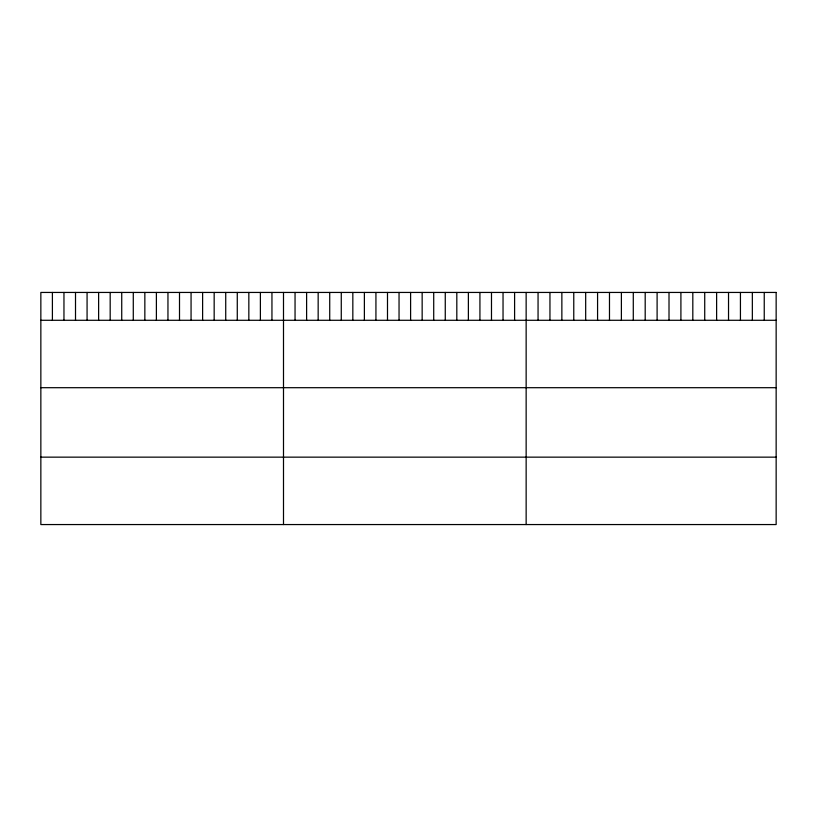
<?xml version="1.0" encoding="UTF-8"?>
<svg xmlns="http://www.w3.org/2000/svg" width="817" height="817" viewBox="0 0 817 817"><rect width="100%" height="100%" fill="white"/><g stroke="black" fill="none" stroke-linecap="round" stroke-linejoin="round"><path stroke-width="1.23" d="M40.85 320.284L776.15 320.284M40.85 387.697L776.15 387.697M40.85 457.152L776.15 457.152M764.242 292.445L764.242 320.284M752.345 292.445L752.345 320.284M740.437 292.445L740.437 320.284M728.529 292.445L728.529 320.284M716.621 292.445L716.621 320.284M704.724 292.445L704.724 320.284M692.816 292.445L692.816 320.284M680.908 292.445L680.908 320.284M669.011 292.445L669.011 320.284M657.103 292.445L657.103 320.284M645.195 292.445L645.195 320.284M633.287 292.445L633.287 320.284M621.39 292.445L621.39 320.284M609.482 292.445L609.482 320.284M597.574 292.445L597.574 320.284M585.677 292.445L585.677 320.284M573.769 292.445L573.769 320.284M561.861 292.445L561.861 320.284M549.953 292.445L549.953 320.284M538.056 292.445L538.056 320.284M526.148 292.445L526.148 524.555M514.598 292.445L514.598 320.284M503.037 292.445L503.037 320.284M491.487 292.445L491.487 320.284M479.926 292.445L479.926 320.284M468.376 292.445L468.376 320.284M456.815 292.445L456.815 320.284M445.265 292.445L445.265 320.284M433.715 292.445L433.715 320.284M422.154 292.445L422.154 320.284M410.604 292.445L410.604 320.284M399.043 292.445L399.043 320.284M387.493 292.445L387.493 320.284M375.932 292.445L375.932 320.284M364.382 292.445L364.382 320.284M352.832 292.445L352.832 320.284M341.271 292.445L341.271 320.284M329.721 292.445L329.721 320.284M318.16 292.445L318.16 320.284M306.61 292.445L306.61 320.284M295.049 292.445L295.049 320.284M283.499 292.445L283.499 524.555M271.949 292.445L271.949 320.284M260.388 292.445L260.388 320.284M248.838 292.445L248.838 320.284M237.277 292.445L237.277 320.284M225.727 292.445L225.727 320.284M214.166 292.445L214.166 320.284M202.616 292.445L202.616 320.284M191.066 292.445L191.066 320.284M179.505 292.445L179.505 320.284M167.955 292.445L167.955 320.284M156.394 292.445L156.394 320.284M144.844 292.445L144.844 320.284M133.283 292.445L133.283 320.284M121.733 292.445L121.733 320.284M110.183 292.445L110.183 320.284M98.622 292.445L98.622 320.284M87.072 292.445L87.072 320.284M75.511 292.445L75.511 320.284M63.961 292.445L63.961 320.284M52.4 292.445L52.4 320.284M776.15 292.445L40.85 292.445L40.85 524.555L776.15 524.555L776.15 292.445"/></g></svg>
